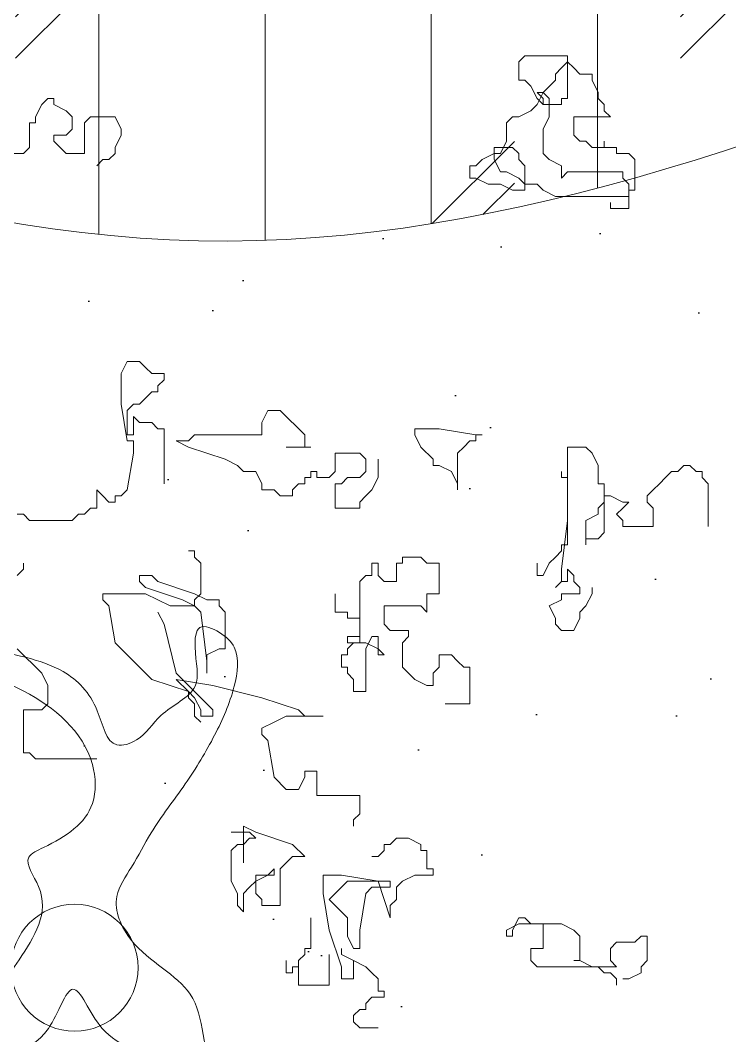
# Model space of a CAD drawing. Extents: x -95 to 325, y -1215 to -918.
# Drawn here: x 38.96 to 48.44, y -1076.52 to -1062.96 of the extents above; entities that cross this region are included whole.
import ezdxf

# ---------------------------------------------------------------- set-up
doc = ezdxf.new("R2010")
doc.units = 0
doc.layers.get('0').update_dxf_attribs({"linetype": 'CONTINUOUS'})
doc.layers.add('福建茶', color=76, linetype='CONTINUOUS')
doc.layers.add('马尼拉草', color=80, linetype='CONTINUOUS')

# ---------------------------------------------------------------- blocks, each defined once
blk = doc.blocks.new('tulia')
at = {"color": 3, "lineweight": 0}
for p, q in [((200.2935, 265.2982), (200.4726, 265.2982)), ((200.4726, 265.2982), (200.5323, 265.2386)), ((200.5323, 265.2386), (200.5323, 265.1789)), ((200.4726, 265.1192), (200.4129, 265.1192)), ((200.4129, 265.1192), (200.4129, 265.0595)), ((200.5323, 265.1789), (200.4726, 265.1192)), ((200.4129, 265.0595), (200.3532, 264.9999)), ((200.3532, 264.9999), (200.2337, 264.9999)), ((200.2337, 264.9999), (200.2337, 264.9402)), ((200.2337, 264.9402), (200.2935, 264.9402)), ((200.2935, 264.9402), (200.2935, 264.8208)), ((197.8449, 264.8208), (197.7254, 264.7611)), ((197.9046, 264.8208), (197.8449, 264.8208)), ((197.9643, 264.8208), (197.9643, 264.8805)), ((198.024, 264.7611), (197.9643, 264.8208)), ((200.2935, 264.8208), (200.3532, 264.7611)), ((200.5323, 264.6418), (200.5323, 264.8208)), ((200.5323, 264.8208), (200.6518, 264.8208)), ((200.6518, 264.8208), (200.6518, 264.7015)), ((200.7712, 264.5821), (200.7712, 264.8805)), ((200.7712, 264.8805), (201.0698, 264.8805)), ((201.0698, 264.8805), (201.0698, 264.7015)), ((197.7254, 264.7611), (197.7254, 264.7015)), ((198.0838, 264.7611), (198.024, 264.7611)), ((198.1435, 264.7015), (198.0838, 264.7611)), ((200.3532, 264.7611), (200.4129, 264.7015)), ((201.1296, 264.7015), (201.1296, 264.7611)), ((201.1296, 264.7611), (201.1893, 264.7611)), ((201.1893, 264.7611), (201.1893, 264.6418)), ((197.7254, 264.7015), (197.6657, 264.6418)), ((197.6657, 264.6418), (197.6657, 264.4031)), ((198.024, 264.6418), (197.9643, 264.7015)), ((197.9643, 264.7015), (198.7407, 264.7015)), ((198.024, 264.5224), (198.024, 264.6418)), ((198.2032, 264.7015), (198.1435, 264.7015)), ((198.3226, 264.6418), (198.2032, 264.7015)), ((198.3226, 264.4031), (198.3226, 264.6418)), ((198.3226, 264.6418), (198.3824, 264.6418)), ((198.3824, 264.6418), (198.3226, 264.6418)), ((198.7407, 264.7015), (198.8004, 264.6418)), ((198.8004, 264.6418), (198.8004, 264.5224)), ((200.4129, 264.7015), (200.5323, 264.6418)), ((200.5323, 264.6418), (200.6518, 264.5821)), ((200.6518, 264.5821), (200.5323, 264.6418)), ((200.6518, 264.7015), (200.7712, 264.3434)), ((201.0101, 264.5821), (201.0698, 264.6418)), ((201.0698, 264.6418), (201.0698, 264.7015)), ((201.0698, 264.7015), (201.1296, 264.7015)), ((197.9643, 264.4628), (198.024, 264.5224)), ((198.681, 264.5224), (198.681, 264.2837)), ((198.8004, 264.5224), (198.681, 264.5224)), ((200.4726, 264.3434), (200.4726, 264.5224)), ((200.4726, 264.5224), (200.5323, 264.5224)), ((200.5323, 264.5224), (200.5921, 264.4031)), ((200.6518, 264.5821), (200.6518, 264.5224)), ((200.6518, 264.5224), (200.6518, 264.5821)), ((200.9504, 264.2241), (200.9504, 264.5224)), ((200.9504, 264.5224), (201.0101, 264.5224)), ((201.0101, 264.5224), (201.0101, 264.5821)), ((197.7254, 264.4031), (197.7851, 264.4628)), ((197.7851, 264.4628), (197.9643, 264.4628)), ((197.6657, 264.4031), (197.7254, 264.4031)), ((198.3824, 264.3434), (198.3226, 264.4031)), ((198.5018, 264.2837), (198.3824, 264.3434)), ((198.9199, 264.2241), (198.9796, 264.3434)), ((199.0393, 264.3434), (198.9199, 264.2837)), ((198.9796, 264.3434), (198.9796, 264.4031)), ((198.9796, 264.4031), (199.0393, 264.4031)), ((199.0393, 264.4031), (199.0393, 264.3434)), ((200.4129, 263.9854), (200.4726, 264.3434)), ((200.5921, 264.4031), (200.5921, 264.2241)), ((200.7712, 264.3434), (200.831, 263.9854)), ((198.9199, 264.2837), (198.5018, 264.2837)), ((198.681, 264.2837), (198.8004, 264.2837)), ((198.8004, 264.2837), (198.8601, 264.2241)), ((198.8601, 264.2241), (198.9199, 264.2241)), ((200.2935, 263.866), (200.174, 264.2241)), ((200.174, 264.2241), (200.174, 264.1047)), ((200.5921, 264.2241), (200.6518, 264.1644)), ((200.6518, 264.1644), (200.7115, 264.1047)), ((201.6073, 263.9854), (201.6073, 264.1644)), ((201.6073, 264.1644), (201.6671, 264.1047)), ((200.174, 264.1047), (200.1143, 264.045)), ((200.1143, 264.045), (200.1143, 263.9257)), ((200.7115, 264.1047), (200.7712, 264.045)), ((200.7712, 264.045), (200.7115, 263.9854)), ((201.249, 263.7466), (201.249, 264.1047)), ((201.249, 264.1047), (201.4282, 264.1047)), ((201.4282, 264.1047), (201.4282, 264.045)), ((201.4282, 264.045), (201.4879, 263.9854)), ((201.6671, 264.1047), (201.6671, 263.9854)), ((200.1143, 263.9257), (200.0546, 263.866)), ((200.174, 263.866), (200.174, 263.9257)), ((200.174, 263.9257), (200.3532, 263.9257)), ((200.3532, 263.9257), (200.4129, 263.9854)), ((200.7115, 263.9854), (200.5921, 263.866)), ((200.831, 263.9854), (200.831, 263.8063)), ((201.4879, 263.9854), (201.4879, 263.8063)), ((201.4879, 263.866), (201.5476, 263.9257)), ((201.5476, 263.9257), (201.6073, 263.9854)), ((201.6671, 263.9854), (201.7268, 263.866)), ((200.0546, 263.866), (199.9351, 263.8063)), ((200.2935, 263.866), (200.174, 263.866)), ((200.6518, 263.8063), (200.2935, 263.866)), ((200.5921, 263.866), (200.2935, 263.866)), ((201.3684, 263.8063), (201.4879, 263.866)), ((201.7268, 263.866), (201.7268, 263.5676)), ((199.9351, 263.8063), (199.756, 263.8063)), ((199.756, 263.8063), (199.756, 263.7466)), ((199.756, 263.7466), (199.8157, 263.7466)), ((199.8157, 263.7466), (199.8157, 263.5676)), ((200.831, 263.8063), (200.6518, 263.8063)), ((201.1893, 263.687), (201.249, 263.7466)), ((201.4879, 263.8063), (201.3087, 263.8063)), ((201.3087, 263.8063), (201.3087, 263.7466)), ((201.3087, 263.7466), (201.3684, 263.8063)), ((200.2337, 263.5676), (200.2935, 263.6273)), ((200.2935, 263.6273), (200.3532, 263.6273)), ((201.1296, 263.5079), (201.0101, 263.6273)), ((201.0101, 263.6273), (201.1296, 263.6273)), ((201.1296, 263.6273), (201.1893, 263.687)), ((201.6073, 263.687), (201.6073, 263.3289)), ((199.8157, 263.5676), (199.8754, 263.5676)), ((199.8754, 263.5676), (199.8754, 263.5079)), ((200.2337, 263.5079), (200.2337, 263.5676)), ((201.7268, 263.5676), (201.6671, 263.5079)), ((199.8754, 263.5079), (199.9949, 263.4483)), ((199.9949, 263.4483), (200.1143, 263.4483)), ((200.1143, 263.4483), (200.174, 263.5079)), ((200.174, 263.5079), (200.2337, 263.5079)), ((201.4879, 263.3886), (201.1296, 263.5079)), ((201.5476, 263.4483), (201.4879, 263.4483)), ((201.4879, 263.4483), (201.5476, 263.3886)), ((201.6073, 263.5079), (201.5476, 263.4483)), ((201.6671, 263.5079), (201.6073, 263.5079)), ((200.5323, 263.3289), (200.5323, 263.2692)), ((201.6073, 263.3289), (201.4879, 263.3886)), ((201.5476, 263.3886), (201.7268, 263.3886)), ((200.5323, 263.2692), (200.4726, 263.2096)), ((200.4726, 263.2096), (200.4726, 263.0305)), ((200.4726, 263.0305), (200.8907, 263.0305)), ((200.8907, 263.0305), (200.8907, 262.7918)), ((201.0101, 262.8515), (201.0698, 262.9708)), ((201.0698, 262.9708), (201.1893, 262.9708)), ((201.1893, 262.9708), (201.3087, 262.8515)), ((201.0101, 262.7918), (201.0101, 262.8515)), ((201.3087, 262.8515), (201.3684, 262.4934)), ((200.8907, 262.7918), (201.0101, 262.7918)), ((203.0407, 262.6725), (203.6379, 262.6725)), ((203.6379, 262.6725), (203.6976, 262.6128)), ((203.6976, 262.6128), (203.7573, 262.6128)), ((203.7573, 262.6128), (203.7573, 262.195)), ((201.3684, 262.4934), (201.4282, 262.4338)), ((201.4282, 262.3741), (201.3087, 262.3144)), ((201.4282, 262.4338), (201.4282, 262.3741)), ((201.1893, 262.2547), (200.831, 262.2547)), ((200.831, 262.2547), (201.0101, 262.2547)), ((201.0101, 262.2547), (201.0698, 262.195)), ((201.3087, 262.3144), (201.1893, 262.2547)), ((201.9059, 262.195), (201.9059, 262.2547)), ((201.9059, 262.2547), (202.0254, 262.2547)), ((202.0851, 262.2547), (202.0254, 262.3144)), ((202.0254, 262.2547), (202.0254, 262.195)), ((202.0851, 262.1354), (202.0851, 262.2547)), ((201.0698, 262.195), (201.4282, 262.0757)), ((202.2643, 261.837), (201.9059, 262.195)), ((202.0254, 262.195), (202.0851, 262.0757)), ((203.5782, 262.195), (203.5184, 262.1354)), ((203.7573, 262.195), (203.5782, 262.195)), ((199.6365, 262.1354), (199.3976, 262.1354)), ((199.3976, 262.1354), (199.3976, 261.7773)), ((201.4282, 262.0757), (201.9059, 261.9563)), ((202.1448, 262.0757), (202.0851, 262.1354)), ((202.0851, 262.0757), (202.1448, 262.016)), ((202.1448, 262.016), (202.1448, 262.0757)), ((203.5184, 262.1354), (203.5184, 261.9563)), ((199.756, 261.837), (199.756, 261.9563)), ((199.756, 261.9563), (199.8157, 261.9563)), ((199.8157, 261.9563), (199.9351, 261.8967)), ((200.4129, 261.5983), (200.4129, 262.016)), ((200.4129, 262.016), (200.5323, 262.016)), ((200.5323, 262.016), (200.5323, 261.8967)), ((201.9059, 261.9563), (202.2643, 261.8967)), ((202.2643, 261.8967), (202.1448, 262.016)), ((202.1448, 262.016), (202.5032, 261.8967)), ((203.5184, 261.9563), (203.5782, 261.837)), ((199.9351, 261.8967), (199.9949, 261.837)), ((200.5323, 261.8967), (200.5921, 261.837)), ((202.5032, 261.8967), (202.8615, 261.5386)), ((199.3976, 261.7773), (199.4574, 261.7773)), ((199.4574, 261.7773), (199.5171, 261.7176)), ((199.6962, 261.7773), (199.756, 261.837)), ((199.6962, 261.658), (199.6962, 261.7773)), ((199.9949, 261.837), (200.0546, 261.7773)), ((200.0546, 261.7773), (200.0546, 261.5386)), ((200.5921, 261.837), (200.5921, 261.7773)), ((200.5921, 261.7773), (200.6518, 261.7773)), ((200.6518, 261.7773), (200.6518, 261.658)), ((201.9657, 261.7176), (201.9657, 261.837)), ((201.9657, 261.837), (201.9657, 261.658)), ((202.3837, 261.3596), (202.2643, 261.837)), ((203.5782, 261.837), (203.817, 261.5983)), ((199.5171, 261.7176), (199.5768, 261.658)), ((199.5768, 261.658), (199.6962, 261.658)), ((200.2935, 261.5983), (200.2337, 261.658)), ((200.2337, 261.658), (200.2935, 261.658)), ((200.2935, 261.658), (200.2935, 261.4789)), ((200.6518, 261.658), (200.5921, 261.658)), ((200.5921, 261.658), (200.5921, 261.5983)), ((201.9657, 261.658), (201.8462, 261.5983)), ((202.0254, 261.2402), (201.9657, 261.7176)), ((200.4129, 261.5386), (200.2935, 261.5983)), ((200.3532, 261.4789), (200.4129, 261.5983)), ((200.5921, 261.5983), (200.5323, 261.5386)), ((201.8462, 261.5983), (201.7865, 261.5983)), ((201.7865, 261.5983), (201.7865, 261.2402)), ((200.0546, 261.5386), (199.9949, 261.4789)), ((199.9949, 261.4789), (199.9949, 261.4193)), ((200.2935, 261.4789), (200.3532, 261.4789)), ((200.5921, 261.5386), (200.4129, 261.5386)), ((200.5323, 261.5386), (200.4726, 261.5386)), ((200.4726, 261.5386), (200.4726, 261.2999)), ((200.4726, 260.9418), (200.4726, 261.4789)), ((200.4726, 261.4789), (200.5921, 261.4789)), ((200.5921, 261.4789), (200.5921, 261.5386)), ((202.8615, 261.5386), (202.9212, 261.1805)), ((198.3226, 261.2999), (198.3824, 261.4193)), ((198.3824, 261.4193), (198.5018, 261.4193)), ((198.5018, 261.4193), (198.5615, 261.3596)), ((198.5615, 261.3596), (198.5615, 261.2999)), ((199.9949, 261.4193), (200.174, 261.4193)), ((200.174, 261.4193), (200.2337, 261.3596)), ((200.2337, 261.3596), (200.2337, 261.1805)), ((202.4434, 261.2402), (202.3837, 261.3596)), ((198.3226, 261.2402), (198.3226, 261.2999)), ((198.5615, 261.2999), (198.6213, 261.1805)), ((200.4726, 261.2999), (200.5921, 261.2999)), ((200.5921, 261.2999), (200.5921, 261.2402)), ((198.2032, 261.0612), (198.2629, 261.1805)), ((198.2629, 261.1805), (198.3226, 261.2402)), ((198.6213, 261.1805), (198.5018, 261.1209)), ((199.8754, 261.1805), (199.8157, 261.2402)), ((199.8157, 261.2402), (199.8157, 261.0612)), ((200.2337, 261.1805), (199.8754, 261.1805)), ((200.5921, 261.2402), (200.7115, 261.2402)), ((200.7115, 261.2402), (200.7115, 261.0612)), ((201.7865, 261.2402), (201.8462, 261.1805)), ((201.8462, 261.1805), (201.8462, 261.1209)), ((202.0851, 261.1805), (202.0254, 261.2402)), ((202.324, 261.1805), (202.0851, 261.1805)), ((202.2046, 261.1209), (202.0851, 261.1805)), ((202.0851, 261.1805), (202.0851, 261.1209)), ((202.4434, 261.1209), (202.324, 261.1805)), ((202.9212, 261.1805), (202.9809, 261.1209)), ((198.2032, 261.0015), (198.2032, 261.0612)), ((198.5018, 261.0612), (198.3226, 261.0612)), ((198.3226, 261.0612), (198.3226, 261.0015)), ((198.5018, 261.1209), (198.5018, 261.0612)), ((199.8157, 261.0612), (199.6962, 261.0612)), ((199.6962, 261.0612), (199.6962, 260.7628)), ((201.8462, 261.1209), (201.9657, 261.1209)), ((201.9657, 261.1209), (202.0851, 261.0612)), ((202.0851, 261.1209), (202.0254, 261.0612)), ((202.0254, 261.0612), (202.0254, 260.7628)), ((202.0851, 261.0612), (202.4434, 260.9418)), ((202.5629, 261.0015), (202.2046, 261.1209)), ((202.5629, 261.0612), (202.4434, 261.1209)), ((202.9809, 261.0612), (202.5629, 261.0612)), ((202.9809, 261.1209), (202.9809, 261.0612)), ((198.3226, 261.0015), (198.3824, 260.9418)), ((198.5018, 260.9418), (198.5615, 261.0015)), ((198.5615, 261.0015), (198.5018, 260.9418)), ((202.6226, 260.9418), (202.5629, 261.0015)), ((198.3824, 260.9418), (198.3824, 260.8822)), ((198.3824, 260.8822), (198.4421, 260.8225)), ((198.4421, 260.8225), (198.4421, 260.9418)), ((198.4421, 260.9418), (198.5018, 260.9418)), ((198.5018, 260.9418), (198.5018, 260.8225)), ((198.6213, 260.7628), (198.681, 260.8822)), ((198.681, 260.8822), (198.7407, 260.8822)), ((198.7407, 260.8822), (198.7407, 260.7628)), ((200.1143, 260.7628), (200.1143, 260.9418)), ((200.1143, 260.9418), (200.2337, 260.9418)), ((200.2337, 260.9418), (200.2935, 260.8822)), ((200.2935, 260.8822), (200.2935, 260.7628)), ((200.3532, 260.7628), (200.3532, 260.8822)), ((200.3532, 260.8822), (200.4129, 260.8822)), ((200.4129, 260.8822), (200.4726, 260.9418)), ((202.4434, 260.9418), (202.5032, 260.8822)), ((202.5032, 260.8822), (202.6226, 260.8822)), ((202.6226, 260.8822), (202.6226, 260.9418)), ((203.817, 260.8822), (203.7573, 260.8225)), ((198.5018, 260.8225), (198.4421, 260.3451)), ((198.5615, 260.7031), (198.6213, 260.7628)), ((199.6962, 260.7628), (199.8157, 260.7628)), ((199.8157, 260.7628), (199.8754, 260.7031)), ((200.0546, 260.7031), (200.0546, 260.7628)), ((200.0546, 260.7628), (200.1143, 260.7628)), ((200.2935, 260.7628), (200.3532, 260.7628)), ((202.0254, 260.7628), (202.0851, 260.7031)), ((203.7573, 260.8225), (203.7573, 260.7628)), ((198.5018, 260.6435), (198.5615, 260.7031)), ((199.8754, 260.7031), (200.0546, 260.7031)), ((202.0851, 260.7031), (202.0851, 260.6435)), ((198.2629, 260.5241), (198.2629, 260.5838)), ((198.2629, 260.5838), (198.2629, 260.3451)), ((198.4421, 259.7483), (198.4421, 260.5838)), ((198.4421, 260.5838), (198.5018, 260.5838)), ((198.5018, 260.5838), (198.5018, 260.6435)), ((202.0851, 260.6435), (202.1448, 260.6435)), ((198.0838, 260.4644), (198.1435, 260.5241)), ((198.0838, 260.1064), (198.0838, 260.4644)), ((198.1435, 260.5241), (198.2629, 260.5241)), ((197.0685, 260.4047), (197.0685, 259.987)), ((197.606, 260.4047), (197.9046, 260.4047)), ((197.606, 260.2257), (197.606, 260.4047)), ((197.9046, 260.4047), (197.9046, 260.3451)), ((197.9046, 260.3451), (197.9643, 260.2854)), ((197.9643, 260.2854), (197.9046, 260.2257)), ((198.2629, 260.3451), (198.1435, 260.2854)), ((198.1435, 260.2854), (198.1435, 260.2257)), ((198.4421, 260.3451), (198.4421, 259.7483)), ((203.1004, 260.2257), (203.1601, 260.2854)), ((203.1601, 260.2854), (203.2198, 260.2854)), ((203.2198, 260.2854), (203.2795, 260.3451)), ((203.2795, 260.3451), (203.6976, 260.3451)), ((203.6976, 260.3451), (203.7573, 260.2854)), ((203.7573, 260.2854), (203.817, 260.2854)), ((197.6657, 260.166), (197.606, 260.2257)), ((197.6657, 260.1064), (197.6657, 260.166)), ((197.9046, 260.2257), (197.8449, 260.166)), ((197.8449, 260.166), (197.9046, 260.166)), ((197.9046, 260.166), (198.024, 260.1064)), ((198.1435, 260.2257), (198.0838, 260.166)), ((198.0838, 260.166), (198.0838, 259.987)), ((200.4129, 260.1064), (200.4726, 260.166)), ((200.4726, 260.166), (200.4726, 260.2257)), ((200.4726, 260.2257), (200.7115, 260.2257)), ((200.7115, 260.2257), (200.7115, 259.987)), ((202.8615, 260.1064), (202.8615, 260.166)), ((202.8615, 260.166), (202.9212, 260.166)), ((202.9212, 260.166), (202.9809, 260.1064)), ((203.0407, 260.0467), (203.0407, 260.2257)), ((203.0407, 260.2257), (203.1004, 260.2257)), ((197.606, 260.0467), (197.6657, 260.1064)), ((198.024, 260.1064), (198.0838, 260.1064)), ((200.3532, 260.0467), (200.4129, 260.1064)), ((201.1296, 260.0467), (201.1296, 260.1064)), ((201.1296, 260.1064), (201.249, 260.1064)), ((201.249, 260.1064), (201.3087, 260.0467)), ((202.742, 260.0467), (202.8018, 260.1064)), ((202.8018, 260.1064), (202.8615, 260.1064)), ((202.9809, 260.1064), (203.0407, 260.0467)), ((197.0685, 259.987), (197.1282, 259.9273)), ((197.4865, 259.9273), (197.5463, 259.987)), ((197.5463, 259.987), (197.606, 260.0467)), ((198.0838, 259.987), (198.1435, 259.987)), ((198.1435, 259.987), (198.1435, 259.808)), ((199.5171, 259.987), (199.5171, 260.0467)), ((199.5171, 260.0467), (199.5171, 259.6886)), ((199.5768, 259.8677), (199.5171, 259.987)), ((200.2935, 259.9273), (200.3532, 260.0467)), ((200.6518, 259.987), (200.5921, 259.9273)), ((200.7115, 259.987), (200.6518, 259.987)), ((201.0101, 259.9273), (201.0101, 259.987)), ((201.0101, 259.987), (201.0698, 259.987)), ((201.0698, 259.987), (201.1296, 260.0467)), ((201.3087, 260.0467), (201.4282, 260.0467)), ((201.4282, 260.0467), (201.4282, 259.987)), ((201.4282, 259.987), (201.4879, 259.8677)), ((202.3837, 259.987), (202.3837, 259.4499)), ((202.6823, 259.6886), (202.742, 260.0467)), ((197.1282, 259.9273), (197.1282, 259.8677)), ((197.1282, 259.8677), (197.1879, 259.8677)), ((197.1879, 259.8677), (197.2477, 259.808)), ((197.3074, 259.808), (197.3671, 259.8677)), ((197.3671, 259.8677), (197.4268, 259.8677)), ((197.4268, 259.8677), (197.4865, 259.9273)), ((198.4421, 259.629), (198.4421, 259.9273)), ((198.4421, 259.9273), (198.5018, 259.9273)), ((198.5018, 259.9273), (198.5018, 259.8677)), ((199.6962, 259.808), (199.5768, 259.8677)), ((200.2935, 259.7483), (200.2935, 259.9273)), ((200.4726, 259.9273), (200.4129, 259.8677)), ((200.4129, 259.8677), (200.4129, 259.7483)), ((200.5921, 259.9273), (200.4726, 259.9273)), ((200.7115, 259.8677), (200.7712, 259.9273)), ((200.7115, 259.6886), (200.7115, 259.8677)), ((200.7712, 259.9273), (200.8907, 259.9273)), ((200.8907, 259.9273), (200.8907, 259.8677)), ((200.8907, 259.8677), (200.9504, 259.8677)), ((200.9504, 259.8677), (200.9504, 259.9273)), ((200.9504, 259.9273), (201.0101, 259.9273)), ((201.4879, 259.8677), (201.6073, 259.8677)), ((201.6073, 259.8677), (201.6671, 259.808)), ((197.2477, 259.808), (197.3074, 259.808)), ((198.1435, 259.808), (198.2032, 259.6886)), ((199.756, 259.808), (199.6962, 259.808)), ((199.756, 259.7483), (199.756, 259.808)), ((201.6671, 259.808), (201.7865, 259.7483)), ((198.2032, 259.6886), (198.2629, 259.629)), ((199.5171, 259.6886), (199.4574, 259.629)), ((199.8754, 259.629), (199.756, 259.7483)), ((200.4129, 259.7483), (200.4726, 259.6886)), ((200.4726, 259.6886), (200.7115, 259.6886)), ((201.7865, 259.7483), (202.1448, 259.629)), ((202.6823, 259.5693), (202.6823, 259.6886)), ((198.2629, 259.629), (198.4421, 259.629)), ((199.3976, 259.5693), (199.3379, 259.5693)), ((199.3379, 259.5693), (199.3379, 259.5096)), ((199.4574, 259.629), (199.3976, 259.5693)), ((199.9351, 259.5096), (199.8754, 259.629)), ((201.0101, 259.629), (200.9504, 259.629)), ((200.9504, 259.629), (201.1893, 259.629)), ((201.0101, 259.5096), (201.0101, 259.629)), ((202.1448, 259.5693), (202.0851, 259.5096)), ((202.1448, 259.629), (202.2643, 259.5693)), ((202.2643, 259.5693), (202.1448, 259.5693)), ((202.742, 259.5693), (202.6823, 259.5693)), ((202.8018, 259.2112), (202.742, 259.5693)), ((199.3379, 259.5096), (199.2782, 259.5096)), ((199.2782, 259.5096), (199.3379, 259.5096)), ((199.3379, 259.5096), (199.6962, 259.4499)), ((199.9351, 259.4499), (199.9351, 259.5096)), ((201.249, 259.2709), (201.0101, 259.5096)), ((202.0851, 259.5096), (201.4282, 259.5096)), ((201.4282, 259.5096), (201.4282, 259.3902)), ((202.6823, 259.3306), (202.6823, 259.5096)), ((202.6823, 259.5096), (202.742, 259.5096)), ((202.742, 259.5096), (202.742, 259.2709)), ((199.6962, 259.4499), (199.9351, 259.4499)), ((201.4282, 259.3902), (201.3684, 259.2709)), ((202.3837, 259.4499), (202.4434, 259.4499)), ((202.4434, 259.4499), (202.5032, 259.3902)), ((202.5032, 259.3902), (202.6226, 259.3902)), ((202.6226, 259.3902), (202.6823, 259.3306)), ((201.3684, 259.2709), (201.249, 259.2709)), ((202.742, 259.2709), (202.6823, 259.2112)), ((202.6226, 259.2112), (202.5629, 259.1515)), ((202.6823, 259.2112), (202.6226, 259.2112)), ((202.8018, 258.9128), (202.8018, 259.2112)), ((202.5032, 259.0919), (202.4434, 259.0919)), ((202.4434, 259.0919), (202.4434, 259.0322)), ((202.5629, 259.1515), (202.5032, 259.0919)), ((202.4434, 259.0322), (202.3837, 258.9725)), ((202.3837, 258.9725), (202.3837, 258.9128)), ((202.3837, 258.9128), (202.5032, 258.9128)), ((202.5032, 258.9128), (202.5629, 258.8532)), ((202.742, 258.7935), (202.8018, 258.9128)), ((202.5629, 258.8532), (202.6226, 258.7935)), ((202.6226, 258.7935), (202.742, 258.7935)), ((198.024, 257.3016), (197.8449, 257.3016)), ((197.8449, 257.3016), (197.8449, 257.1225)), ((198.024, 257.2419), (198.024, 257.3016)), ((198.5615, 257.1822), (197.8449, 257.1822)), ((197.8449, 257.1822), (197.8449, 257.0628)), ((198.681, 257.1225), (198.5615, 257.1822)), ((197.8449, 257.1225), (197.7851, 257.1225)), ((197.7851, 257.1225), (197.7851, 256.8241)), ((198.7407, 257.0628), (198.681, 257.1225)), ((198.9796, 257.1225), (198.8601, 257.1225)), ((198.8601, 257.1225), (198.8601, 256.8838)), ((199.099, 257.0628), (198.9796, 257.1225)), ((197.8449, 257.0628), (197.9046, 257.0032)), ((197.9046, 257.0032), (197.9046, 256.9435)), ((198.4421, 256.9435), (198.5018, 257.0032)), ((198.5018, 257.0032), (198.5018, 256.8838)), ((198.8601, 257.0628), (198.7407, 257.0628)), ((198.9199, 257.0032), (198.8601, 257.0628)), ((199.0393, 256.9435), (198.9199, 257.0032)), ((199.2185, 257.0628), (199.099, 257.0628)), ((199.3379, 257.0032), (199.2185, 257.0628)), ((199.3976, 257.0032), (199.3379, 257.0032)), ((199.3976, 256.8838), (199.3976, 257.0032)), ((197.9046, 256.9435), (198.4421, 256.9435)), ((199.099, 256.9435), (199.0393, 256.9435)), ((199.1587, 256.8241), (199.099, 256.9435)), ((197.7851, 256.8241), (197.8449, 256.7645)), ((198.5018, 256.8838), (198.6213, 256.8241)), ((198.6213, 256.8241), (198.681, 256.7645)), ((198.8601, 256.8838), (198.9199, 256.8241)), ((198.9199, 256.8241), (198.9199, 256.7645)), ((199.1587, 256.7645), (199.2782, 256.8241)), ((199.1587, 256.7048), (199.1587, 256.8241)), ((199.2782, 256.8241), (199.3379, 256.8838)), ((199.3379, 256.8838), (199.3976, 256.8838)), ((202.9212, 256.8241), (202.8615, 256.7645)), ((202.9809, 256.8241), (202.9212, 256.8241)), ((203.0407, 256.8838), (202.9809, 256.8241)), ((197.8449, 256.7645), (197.9643, 256.7645)), ((197.9643, 256.7645), (197.9643, 256.7048)), ((197.9643, 256.7048), (198.0838, 256.7048)), ((198.0838, 256.7048), (198.0838, 256.6451)), ((198.0838, 256.6451), (198.0838, 256.7048)), ((198.0838, 256.7048), (198.2032, 256.7048)), ((198.2032, 256.7048), (198.2629, 256.6451)), ((198.681, 256.7645), (198.681, 256.5258)), ((198.9199, 256.7645), (198.9796, 256.7048)), ((198.9796, 256.7048), (199.1587, 256.7048)), ((199.0393, 256.6451), (199.099, 256.7645)), ((199.099, 256.7645), (199.1587, 256.7645)), ((202.8615, 256.7048), (202.8018, 256.5854)), ((202.8615, 256.7645), (202.8615, 256.7048)), ((203.1601, 256.4661), (203.1601, 256.7645)), ((203.1601, 256.7645), (203.3393, 256.7645)), ((203.3393, 256.7645), (203.399, 256.7048)), ((203.399, 256.7048), (203.4587, 256.6451)), ((203.6976, 256.7048), (203.7573, 256.7645)), ((203.6976, 256.4661), (203.6976, 256.7048)), ((203.7573, 256.7645), (203.8768, 256.7645)), ((198.2629, 256.6451), (198.3226, 256.6451)), ((198.3226, 256.6451), (198.3824, 256.5854)), ((199.0393, 256.4661), (199.0393, 256.6451)), ((203.4587, 256.6451), (203.4587, 256.5854)), ((198.3824, 256.5854), (198.3824, 256.4064)), ((198.681, 256.5258), (198.6213, 256.4064)), ((202.8018, 256.5854), (202.8018, 256.5258)), ((202.8018, 256.5258), (202.8615, 256.4064)), ((203.3393, 256.5854), (203.2795, 256.5258)), ((203.2795, 256.5258), (203.2795, 256.4064)), ((203.4587, 256.5854), (203.3393, 256.5854)), ((198.3824, 256.4064), (198.024, 256.4064)), ((198.024, 256.4064), (198.0838, 256.3467)), ((198.6213, 256.4064), (198.6213, 256.2274)), ((198.8004, 256.3467), (198.9199, 256.4064)), ((198.9199, 256.4064), (198.9796, 256.4064)), ((198.9796, 256.4064), (199.0393, 256.4661)), ((202.8615, 256.4064), (203.1004, 256.4064)), ((203.1004, 256.4064), (203.1601, 256.4661)), ((203.2795, 256.4064), (203.3393, 256.3467)), ((203.5782, 256.2871), (203.6379, 256.4064)), ((203.6379, 256.4064), (203.6379, 256.4661)), ((203.6379, 256.4661), (203.6976, 256.4661)), ((198.0838, 256.3467), (198.0838, 256.2871)), ((198.7407, 256.2871), (198.8004, 256.3467)), ((203.3393, 256.3467), (203.4587, 256.2871)), ((198.0838, 256.2871), (198.1435, 256.2274)), ((198.1435, 256.2274), (198.1435, 256.1677)), ((198.4421, 255.8693), (198.4421, 256.2274)), ((198.4421, 256.2274), (198.5018, 256.2274)), ((198.5018, 256.2274), (198.5018, 256.2871)), ((198.5018, 256.2871), (198.681, 256.2871)), ((198.6213, 256.2274), (198.681, 256.1677)), ((198.681, 256.2871), (198.7407, 256.2274)), ((198.681, 256.1677), (198.7407, 256.2871)), ((198.681, 256.2274), (198.681, 256.2871)), ((198.7407, 256.1677), (198.681, 256.2274)), ((198.7407, 256.2274), (198.8004, 256.108)), ((203.4587, 256.2871), (203.4587, 256.2274)), ((203.4587, 256.2274), (203.5184, 256.2274)), ((203.5184, 256.2274), (203.5782, 256.2871)), ((198.1435, 256.1677), (198.2032, 256.0483)), ((198.5615, 256.0483), (198.681, 256.1677)), ((198.681, 256.1677), (198.7407, 256.1677)), ((198.8004, 256.108), (198.8601, 256.0483)), ((198.2032, 256.0483), (198.2032, 255.9887)), ((198.5615, 255.9887), (198.5615, 256.0483)), ((198.8601, 256.0483), (198.9199, 256.0483)), ((198.9199, 256.0483), (198.9199, 255.8693)), ((198.2032, 255.9887), (198.3226, 255.9887)), ((198.3226, 255.9887), (198.3824, 255.929)), ((198.3824, 255.929), (198.4421, 255.8693)), ((198.4421, 255.8693), (198.5018, 255.929)), ((198.5018, 255.929), (198.5615, 255.9887)), ((198.4421, 255.8096), (198.4421, 255.8693)), ((198.8601, 255.8096), (198.4421, 255.8096)), ((198.9199, 255.8693), (198.8601, 255.8096))]:
    blk.add_line(p, q, dxfattribs=at)
at = {"color": 34, "lineweight": 0}
blk.add_circle((203.2573, 264.7112), 0.62, dxfattribs=at)
blk.add_spline([(201.8417, 268.7379), (201.8417, 268.2608), (202.0804, 267.593), (202.5101, 266.9251), (202.5578, 266.1141), (202.5101, 265.6848), (202.9875, 265.3031), (203.2739, 264.9215), (203.5126, 265.3031), (204.3242, 265.6371), (204.9448, 265.7802), (205.5177, 265.4939), (206.0906, 265.3985), (206.1861, 264.8261), (206.0906, 264.2059), (206.3293, 263.6335), (206.6635, 263.2041), (207.3319, 262.7748), (208.0957, 262.4885), (208.3822, 262.4885), (208.2867, 262.3931), (207.9048, 262.3931), (206.95, 262.6794), (206.4725, 262.9656), (206.2338, 262.584), (205.8519, 261.8684), (205.6132, 261.2482), (205.47, 260.7235), (205.6132, 260.151), (205.6132, 259.674), (205.47, 259.3877), (205.3268, 259.0538), (205.47, 259.8648), (205.3745, 260.2941), (205.2313, 260.962), (205.4222, 261.5344), (205.8519, 262.3454), (206.1861, 262.8702), (206.1384, 263.2518), (205.7087, 263.7766), (205.3745, 264.2059), (205.4222, 264.5876), (205.3268, 265.0169), (204.8971, 265.1123), (204.181, 265.0646), (203.7991, 264.6353), (203.6081, 263.9197), (203.7036, 263.6335), (203.5604, 263.538), (203.083, 263.1087), (203.083, 262.7271), (203.7513, 262.0115), (204.6107, 261.6776), (205.47, 261.3913), (206.2816, 261.2005), (206.6158, 260.9143), (206.5203, 260.9143), (206.1384, 261.1051), (205.6132, 261.2482), (204.8494, 261.3436), (204.1332, 261.5822), (203.3694, 261.8207), (203.0352, 262.2023), (202.8442, 262.5362), (202.6533, 262.4885), (202.4146, 262.25), (202.0804, 261.9638), (202.0804, 261.5822), (202.0327, 261.3913), (201.8417, 261.439), (201.6985, 261.5822), (201.6985, 261.9638), (201.8894, 262.4408), (202.1759, 262.9179), (202.5101, 263.3949), (202.701, 263.7289), (202.8442, 264.0151), (202.701, 264.4444), (202.1281, 264.9692), (201.8894, 265.8279), (201.7462, 266.0187), (201.2211, 265.7802), (200.9346, 266.0187), (200.5527, 266.1618), (200.6959, 266.2572), (200.7914, 266.3526), (200.7437, 266.5912), (200.9824, 266.6866), (201.3643, 266.448), (201.9372, 266.4003), (202.0804, 266.5435), (201.9372, 267.1159), (201.6985, 267.4976), (201.3643, 267.4498), (200.8391, 267.4498), (200.4095, 267.7838), (199.9798, 268.0223), (200.0753, 268.1654), (200.3617, 268.1177), (200.5527, 267.9269), (201.1733, 267.7361), (201.3643, 267.8315), (201.5552, 267.9269), (201.3643, 268.3085), (201.412, 268.9764), (201.6507, 268.881), (201.8894, 268.9764), (201.8894, 268.6902), (201.9372, 268.1654), (202.0327, 267.9269), (202.1281, 267.4976), (202.3668, 267.2113), (202.5101, 266.9251)], degree=3, dxfattribs=at)
blk = doc.blocks.new('tuli')
at = {"color": 3}
blk.add_blockref('tulia', (-25.9976, 9.2058), dxfattribs=at)

msp = doc.modelspace()

# ---------------------------------------------------------------- hatches: boundary and pattern name
at = {"layer": '福建茶', "lineweight": 9}
h = msp.add_hatch(dxfattribs=at)
h.set_pattern_fill('CORK', color=256, scale=0.7, angle=90, style=0)
h.set_pattern_definition([(90, (0, 0), (-2.2225, 1e-16), []), (225, (1.111, 1.111), (4.445002, -4.445002), [3.14309, -3.14309]), (225, (1.111, 1.667), (4.445002, -4.445002), [3.14309, -3.14309]), (225, (1.111, 2.2225), (4.445002, -4.445002), [3.14309, -3.14309])])
edge = h.paths.add_edge_path()
edge.add_spline(control_points=[(-31.487, -1059.337), (-23.644, -1060.962), (-7.742, -1071.795), (16.75, -1052.301), (41.729, -1072.737), (66.733, -1052.183), (91.737, -1072.734), (112.53, -1055.735), (125.033, -1060.611), (129.18, -1062.289)], knot_values=[26.944979, 26.944979, 26.944979, 26.944979, 51.051819, 76.978949, 102.906066, 128.833183, 154.760301, 180.687418, 193.577857, 193.577857, 193.577857, 193.577857], degree=3, periodic=0)
edge.add_line((129.18, -1062.289), (129.18, -1046.625))
edge.add_line((129.18, -1046.625), (-31.487, -1046.625))
edge.add_line((-31.487, -1046.625), (-31.487, -1059.337))
at = {"layer": '马尼拉草'}
h = msp.add_hatch(dxfattribs=at)
h.set_pattern_fill('AR-SAND', color=256, scale=0.1, style=0)
edge = h.paths.add_edge_path()
edge.add_line((129.18, -1062.289), (129.18, -1082.491))
edge.add_spline(control_points=[(129.18, -1082.491), (125.033, -1080.813), (112.53, -1075.937), (91.737, -1092.936), (66.733, -1072.385), (41.729, -1092.939), (16.75, -1072.503), (-7.742, -1091.997), (-23.644, -1081.165), (-31.487, -1079.539)], knot_values=[26.944979, 26.944979, 26.944979, 26.944979, 39.835418, 65.762535, 91.689652, 117.61677, 143.543887, 169.471017, 193.577857, 193.577857, 193.577857, 193.577857], degree=3, periodic=0)
edge.add_line((-31.487, -1079.539), (-31.487, -1059.337))
edge.add_spline(control_points=[(-31.487, -1059.337), (-23.644, -1060.962), (-7.742, -1071.795), (16.75, -1052.301), (41.729, -1072.737), (66.733, -1052.183), (91.737, -1072.734), (112.53, -1055.735), (125.033, -1060.611), (129.18, -1062.289)], knot_values=[26.944979, 26.944979, 26.944979, 26.944979, 51.051819, 76.978949, 102.906066, 128.833183, 154.760301, 180.687418, 193.577857, 193.577857, 193.577857, 193.577857], degree=3, periodic=0)

# ---------------------------------------------------------------- linework, layer by layer
at = {"layer": '福建茶', "lineweight": 9}
msp.add_open_spline([(-31.487, -1059.337), (-23.644, -1060.962), (-7.742, -1071.795), (16.75, -1052.301), (41.729, -1072.737), (66.733, -1052.183), (91.737, -1072.734), (112.53, -1055.735), (125.033, -1060.611), (129.18, -1062.289)], degree=3, knots=[26.944979, 26.944979, 26.944979, 26.944979, 51.051819, 76.978949, 102.906066, 128.833183, 154.760301, 180.687418, 193.577857, 193.577857, 193.577857, 193.577857], dxfattribs=at)

# ---------------------------------------------------------------- block references
at = {"color": 1, "lineweight": 0, "xscale": 1.369095795671456, "yscale": 1.369095796253532, "zscale": 1.369095795696208, "rotation": 180}
msp.add_blockref('tuli', (282.37, -700.597), dxfattribs=at)

doc.saveas('drawing.dxf')
